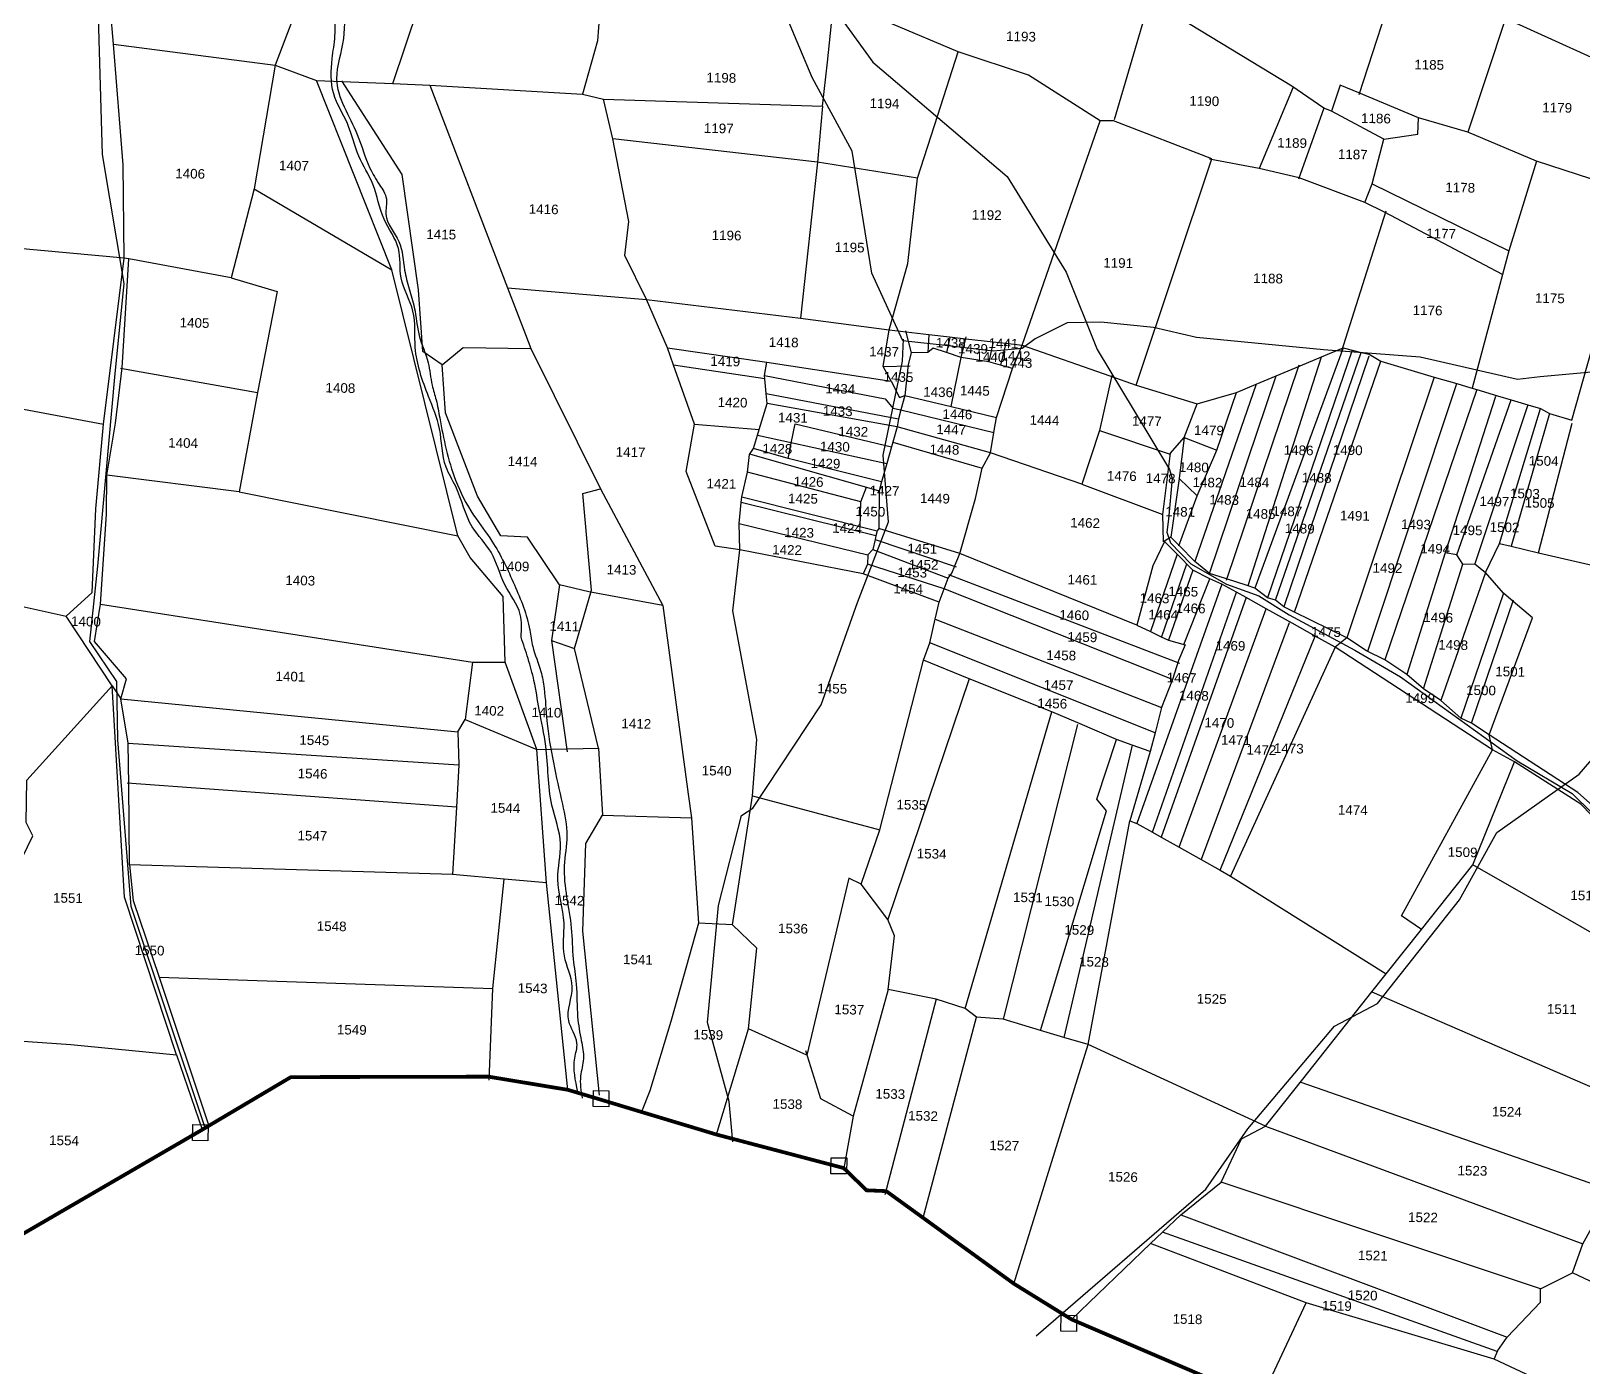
# Model space of a CAD drawing. Header units: inches. Extents: x 180371 to 190018, y 1621195 to 1629901.
# Drawn here: x 185303 to 187368, y 1623087 to 1624864 of the extents above; entities that cross this region are included whole.
import ezdxf
from ezdxf.enums import TextEntityAlignment as Align

# ---------------------------------------------------------------- set-up
doc = ezdxf.new("R2010")
doc.units = ezdxf.units.IN
doc.header["$MEASUREMENT"] = 0
for name, color, linetype in [('DIMENSION', 7, 'Continuous'), ('PLOTS', 7, 'Continuous'), ('ROAD', 1, 'Continuous'), ('STREAM', 4, 'Continuous'), ('VILLAGE BOUNDARY', 5, 'Continuous'), ('VILLAGE BOUNDRY STONES', 1, 'Continuous')]:
    doc.layers.add(name, color=color, linetype=linetype)
doc.styles.get("Standard").update_dxf_attribs({"font": 'arial.ttf'})

msp = doc.modelspace()

# ---------------------------------------------------------------- linework, layer by layer
at = {"layer": 'PLOTS'}
for points in [[(185412.6, 1624846.8), (185627.9, 1624818.6), (185682.8, 1624798.4), (185784.7, 1624794.3), (185833.6, 1624792.3), (186036.9, 1624780.2), (186064.6, 1624773.4), (186356.3, 1624764.1), (186362.7, 1624822.7), (186369.7, 1624887.1), (186314.1, 1624921.3), (186275.3, 1624984), (186211.2, 1625068.7), (186099.3, 1625283.5), (186117.6, 1625282), (186078.2, 1625355.8), (186063.1, 1625353.9), (185959.6, 1625530.8), (185900.2, 1625580.3), (185860, 1625702.1)], [(185496.5, 1623501.9), (185427.4, 1623711.7), (185411.1, 1623993), (185349.6, 1624085.6), (185384.2, 1624117), (185389.5, 1624228.4), (185399.5, 1624341.1), (185426.9, 1624561.8), (185425.8, 1624686.1), (185412.6, 1624846.8), (185408.8, 1624893), (185390.1, 1625058.4), (185365.5, 1625086.8), (185349, 1625146), (185306.7, 1625260.4), (185264.5, 1625347)], [(185784.7, 1624794.3), (185853, 1624998.1), (185887.9, 1625300), (185864.4, 1625304), (185742.6, 1625303.4), (185726.2, 1625307.1), (185646.1, 1625329.3), (185634.3, 1625319.4), (185552.4, 1625343.3)], [(186099.3, 1625283.5), (186056.9, 1625286.8), (186091.7, 1625085), (186063.4, 1624940.3), (186056.7, 1624851.2), (186036.9, 1624780.2)], [(185715.4, 1625226.7), (185714.4, 1625045.8), (185627.9, 1624818.6), (185600, 1624654.1), (185569.5, 1624536), (185433.3, 1624561.2)], [(186852.8, 1625104.3), (186791.3, 1624906.2), (186744.2, 1624746.2)], [(187484.9, 1624789.7), (187441.2, 1624801.2), (187265, 1624880.9), (187123.8, 1624944.8), (187135.6, 1625004.6), (187145, 1625113.8)], [(187315.1, 1625027.3), (187265, 1624880.9), (187214.8, 1624729.8)], [(187123.8, 1624944.8), (187070.1, 1624779.1)], [(186773.8, 1624392.9), (186874.2, 1624694.1), (186743.6, 1624744.9), (186725.8, 1624744.5), (186630.2, 1624805.3), (186536.6, 1624836.7), (186448.7, 1624873.6), (186380.5, 1624893.1), (186369.7, 1624887.1)], [(187397.5, 1624661.2), (187306.4, 1624691.1), (187214.8, 1624729.8), (187149.4, 1624748.8), (187069.9, 1624781.8), (187045.1, 1624792), (187033.5, 1624757.5), (187023.2, 1624761.5), (186980.8, 1624790.9), (186791.3, 1624906.2)], [(186447.4, 1624398.4), (186437.1, 1624418), (186444.8, 1624466.4), (186470, 1624555), (186482.8, 1624668.5), (186509.7, 1624752.3), (186536.6, 1624836.7)], [(186017.4, 1623455.4), (185988.8, 1623730.6), (185976, 1623908), (185934.1, 1624024.2), (185931.4, 1624111.6), (185887.2, 1624163.5), (185870.8, 1624192.6), (185783, 1624546.5), (185682.8, 1624798.4)], [(186143.8, 1624099.8), (186045.5, 1624117.9), (186006.3, 1624127.2), (185963.5, 1624190.6), (185928.4, 1624192.7), (185897, 1624245.2), (185854.7, 1624356.3), (185850, 1624419.9), (185824.4, 1624437.7), (185818.5, 1624519.9), (185796.8, 1624673.3), (185716.8, 1624797.7)], [(185833.6, 1624792.3), (185937.2, 1624522.5), (185961.1, 1624460.2), (185968.1, 1624441.9), (186060.9, 1624254.9), (186143.8, 1624099.8), (186177.7, 1623848.9), (186182, 1623817.1), (186191.4, 1623677.3), (186154.2, 1623546.2), (186126.3, 1623453.9), (186115.4, 1623425.9)], [(186982.6, 1624789.7), (186937.4, 1624681.3)], [(186236.6, 1623675.1), (186263.1, 1623846.7), (186268.7, 1623921.7), (186237.1, 1624092.5), (186246.3, 1624173.8), (186213.2, 1624178.6), (186174.7, 1624277.9), (186186, 1624340.9), (186157.9, 1624419.8), (186149.8, 1624442.6), (186122, 1624506.9), (186093.3, 1624565.4), (186098.4, 1624610.7), (186077.3, 1624720.9), (186064.6, 1624773.4)], [(186356.3, 1624764.1), (186349.8, 1624689.8), (186327.1, 1624482.3)], [(187023.2, 1624761.5), (186989.6, 1624667.1)], [(187077.9, 1624636.1), (187087.6, 1624661), (187103, 1624720.2), (187033.5, 1624757.5)], [(187103, 1624720.2), (187148.4, 1624726.8), (187149.4, 1624748.8)], [(186792.4, 1623905.4), (186768.3, 1623913.9), (186747.3, 1623921.3), (186695.8, 1623943.6), (186661.3, 1623958.5), (186551.5, 1624002.4), (186490.5, 1624026.9), (186499.1, 1624050.3), (186506.2, 1624081.6), (186511.4, 1624104.3), (186518, 1624121.9), (186523.5, 1624136.3), (186528.5, 1624142.8), (186532.4, 1624152.6), (186539, 1624168.9), (186559.7, 1624242.3), (186568.5, 1624282.5), (186579.7, 1624302.9), (186584.4, 1624330.2), (186587.9, 1624349.8), (186609, 1624415.3), (186622.1, 1624446.1), (186725.8, 1624744.5)], [(186482.8, 1624668.5), (186349.8, 1624689.8), (186077.3, 1624720.9)], [(187260.9, 1624540.2), (187104.1, 1624623.1), (187077.9, 1624636.1), (186990.7, 1624668.8), (186937.4, 1624681.3), (186871.3, 1624693.8)], [(187306.4, 1624691.1), (187269.3, 1624571.9), (187260.9, 1624540.2), (187220.6, 1624388.9)], [(185600, 1624654.1), (185783, 1624546.5)], [(187455.9, 1623767.1), (187361.5, 1623850.9), (187243.4, 1623927.7), (187219.9, 1623943.3), (187205.7, 1623949.8), (187179.1, 1623973.6), (187155.9, 1623988.8), (187134, 1624008.1), (187104.5, 1624027.6), (187080.3, 1624039.6), (187054, 1624056.9), (186983.3, 1624091.6), (186970, 1624098.1), (186958.9, 1624106.9), (186948.3, 1624110.1), (186931.4, 1624122.7), (186921.4, 1624126.6), (186892.4, 1624135.6), (186871.2, 1624142.2), (186851.9, 1624158.3), (186830.9, 1624179.6), (186819.7, 1624190.9), (186810.2, 1624184.3), (186809.2, 1624220.7), (186819.5, 1624302.3), (186837.5, 1624323.2), (186854.6, 1624368.2), (186907.1, 1624383.2), (186933.5, 1624394.2), (186960.1, 1624405.4), (186992, 1624418.7), (187020.3, 1624430.6), (187048.9, 1624442.5), (187061, 1624439.6), (187073.1, 1624436.6), (187083.5, 1624434.1), (187099.2, 1624424.8), (187170.1, 1624403.8), (187200.1, 1624395), (187219.1, 1624389.4), (187227, 1624387), (187254.6, 1624378.9), (187272.4, 1624373.6), (187294.8, 1624367), (187311.6, 1624362), (187323.7, 1624355.1), (187353.5, 1624346.2), (187436.9, 1624641.7)], [(187087.6, 1624661), (187269.3, 1624571.9)], [(187105.8, 1624624.4), (187046.2, 1624436.8)], [(185387.5, 1624051.9), (185395.6, 1624101.8), (185403.5, 1624221.2), (185403.8, 1624273.1), (185415.3, 1624342.5), (185424.4, 1624416.1), (185433.3, 1624561.2), (185426.9, 1624561.8), (185204.8, 1624582.2)], [(185569.5, 1624536), (185630.6, 1624517.4), (185604.4, 1624383.4), (185580, 1624251.1), (185403.8, 1624273.1)], [(185937.2, 1624522.5), (186122, 1624506.9), (186327.1, 1624482.3), (186444.8, 1624466.4), (186497.6, 1624460.4), (186525.2, 1624457.2), (186547, 1624454.7), (186583.5, 1624450.5), (186600, 1624448.7), (186622.1, 1624446.1), (186738.6, 1624405.3), (186773.8, 1624392.9), (186854.6, 1624368.2)], [(186466.6, 1624465.2), (186474.1, 1624436.1)], [(186497.6, 1624460.4), (186496.2, 1624436.4)], [(186525.8, 1624456.3), (186521.3, 1624436.5)], [(186527.4, 1624364.5), (186540.9, 1624430), (186547.6, 1624457.4)], [(185850, 1624419.9), (185878.3, 1624443.1), (185968.1, 1624441.9)], [(186149.8, 1624442.6), (186282.3, 1624423.5)], [(186609, 1624415.3), (186593.3, 1624419.6), (186577.6, 1624423.9), (186540.9, 1624430), (186521.3, 1624436.5), (186503.4, 1624442.4), (186496.2, 1624436.4), (186474.1, 1624436.1), (186470.3, 1624420.4), (186466, 1624379.3), (186460.6, 1624360.3), (186457.2, 1624348.3), (186455.5, 1624337.7), (186449.6, 1624317.1), (186447.9, 1624311.1), (186441.7, 1624288.9), (186434.9, 1624264.3), (186431.5, 1624252.3), (186431.3, 1624202.2), (186428.9, 1624199), (186427.4, 1624192.5), (186426.2, 1624187.6), (186423.2, 1624174.5), (186416.6, 1624167.2), (186416.3, 1624154.6), (186410.4, 1624142), (186246.3, 1624173.8), (186245.3, 1624208.9), (186248.1, 1624237), (186248.8, 1624244.3), (186256.4, 1624277.3), (186259, 1624300.5), (186264.2, 1624308.8), (186269.7, 1624326.6), (186272, 1624334.1), (186282.7, 1624368.7), (186281.4, 1624381.8), (186279.5, 1624401.5), (186279.1, 1624405.7), (186282.3, 1624423.5), (186447.4, 1624398.4), (186458.8, 1624376.5), (186466, 1624379.3)], [(186583.5, 1624450.5), (186577.6, 1624423.9)], [(186600, 1624448.7), (186593.3, 1624419.6)], [(187048.9, 1624442.5), (186931.4, 1624122.7)], [(187061, 1624439.6), (186948.3, 1624110.1)], [(186958.9, 1624106.9), (187073.1, 1624436.6)], [(185421.9, 1624415.6), (185604.4, 1624383.4)], [(186279.5, 1624401.5), (186157.9, 1624419.8)], [(186437.1, 1624418), (186472.7, 1624418.5)], [(186990, 1624419.4), (186893.4, 1624133.2)], [(186922.6, 1624126.2), (187020.3, 1624430.6)], [(187083.3, 1624431.4), (186970, 1624098.1)], [(186984.5, 1624091), (187099.2, 1624424.8)], [(186279.1, 1624405.7), (186439.6, 1624374.8), (186449.6, 1624362.5), (186460.6, 1624360.3), (186584.4, 1624330.2)], [(186741.3, 1624406), (186725, 1624332.7), (186701.3, 1624261.1), (186579.7, 1624302.9)], [(186933.5, 1624394.2), (186851.9, 1624158.3)], [(186871.2, 1624142.2), (186960.1, 1624405.4)], [(187170.1, 1624403.8), (187054, 1624056.9), (187038.5, 1624044.4), (186899.3, 1623739.8)], [(187081.9, 1624038.9), (187200.1, 1624395)], [(185183.9, 1624381.4), (185399.5, 1624341.1)], [(186281.4, 1624381.8), (186457.2, 1624348.3)], [(186466, 1624379.3), (186527.4, 1624364.5), (186587.9, 1624349.8)], [(186830.3, 1624179), (186855, 1624245.9), (186880.8, 1624306.6), (186907.1, 1624383.2)], [(187227, 1624387), (187104.5, 1624027.6)], [(187251.8, 1624377.7), (187184.8, 1624169.9)], [(187200.4, 1624167.4), (187272.4, 1624373.6)], [(186579.7, 1624302.9), (186455.5, 1624337.7), (186282.7, 1624368.7)], [(187294.8, 1624367), (187224.1, 1624155.3)], [(187257.2, 1624182.1), (187311.6, 1624362)], [(187323.7, 1624355.1), (187272.4, 1624178.6)], [(186186, 1624340.9), (186272, 1624334.1)], [(186310.6, 1624295.3), (186314.6, 1624315.8), (186319.7, 1624341.5), (186447.9, 1624311.1)], [(186725, 1624332.7), (186818.7, 1624301.2)], [(187309.1, 1624170.1), (187353.6, 1624342.4)], [(186269.7, 1624326.6), (186312.2, 1624317.3), (186441.8, 1624288.9)], [(186449.6, 1624317.1), (186568.5, 1624282.5)], [(186837.5, 1624323.2), (186830.9, 1624268.6), (186819.7, 1624190.9)], [(186837.5, 1624323.2), (186880.8, 1624306.6)], [(186260.5, 1624301.2), (186414.8, 1624257.4)], [(186434.9, 1624264.3), (186310.6, 1624295.3), (186264.2, 1624308.8)], [(186407.1, 1624237.6), (186256.4, 1624277.3)], [(185580, 1624251.1), (185870.8, 1624192.6)], [(186058, 1623910.2), (186026.3, 1624042.5), (186048.7, 1624120.2), (186037.2, 1624248.8), (186060.9, 1624254.9)], [(186406.4, 1624203.6), (186407.1, 1624237.6), (186414.8, 1624257.4), (186431.5, 1624252.3)], [(186701.3, 1624261.1), (186809.2, 1624220.7)], [(186830.9, 1624268.6), (186855, 1624245.9)], [(186427.4, 1624192.5), (186248.1, 1624237)], [(186248.8, 1624244.3), (186428.9, 1624199)], [(186245.3, 1624208.9), (186416.6, 1624167.2)], [(186426.2, 1624187.6), (186533.9, 1624151.1)], [(186774.7, 1624073.8), (186539, 1624168.9), (186431.3, 1624202.2)], [(186423.2, 1624174.5), (186523.5, 1624136.3)], [(186687.5, 1623150), (186792.7, 1623250.7), (186808.7, 1623266), (186832.9, 1623289.1), (186886.5, 1623332.5), (186914, 1623390.2), (186945.6, 1623406.9), (186995.3, 1623469.5), (187087.4, 1623585.6), (187106.5, 1623609.7), (187153.3, 1623668.7), (187221.7, 1623754.9), (187276.9, 1623891.8), (187247.8, 1623907.8), (187038.5, 1624044.4), (187012, 1624059.1), (186981.3, 1624076.2), (186946.7, 1624095.4), (186919.8, 1624110.4), (186907.3, 1624117.4), (186887.6, 1624128.3), (186871.7, 1624135.1), (186848.9, 1624146.7), (186828.1, 1624168), (186811.4, 1624185.1), (186795.9, 1624152.8), (186774.7, 1624073.8), (186792.6, 1624065.1), (186806.9, 1624058.2), (186816.6, 1624053.6), (186838.8, 1624047.4), (186829.8, 1624026.7), (186822, 1624001.3), (186807.5, 1623964), (186798.8, 1623930.2), (186792.4, 1623905.4), (186765, 1623813.4), (186774.4, 1623809.9), (186795.3, 1623798.1), (186806.8, 1623791.7), (186830.7, 1623778.3), (186860.1, 1623761.8), (186885.5, 1623747.5), (186899.3, 1623739.8), (187106.5, 1623609.7)], [(186828.1, 1624168), (186792.6, 1624065.1)], [(187153.3, 1623668.7), (187126.6, 1623687), (187247.8, 1623907.8), (187243.4, 1623927.7), (187301.2, 1624083.5), (187275.4, 1624105.2), (187262.2, 1624116.2), (187238.3, 1624143.8), (187257.2, 1624182.1), (187272.4, 1624178.6), (187309.1, 1624170.1), (187388, 1624151.9), (187491.8, 1624044.8), (187563.9, 1624000.2), (187620.6, 1623989.8), (187628.9, 1624001.8), (187845, 1623967)], [(187208.3, 1624155), (187200.4, 1624167.4), (187184.8, 1624169.9), (187134, 1624008.1)], [(185080.8, 1624146.8), (185114, 1624137.9), (185349.6, 1624085.6)], [(186822, 1624001.3), (186518, 1624121.9), (186416.3, 1624154.6)], [(186840.4, 1624154.7), (186807.5, 1624058)], [(186848.9, 1624146.7), (186816.6, 1624053.6)], [(187155.9, 1623988.8), (187208.3, 1624155), (187224.1, 1624155.3), (187238.3, 1624143.8)], [(186006.3, 1624127.2), (185995.5, 1624053.2), (186026.3, 1624042.5)], [(186511.4, 1624104.3), (186410.4, 1624142)], [(186524.1, 1624141.2), (186831.3, 1624022.9)], [(186887.6, 1624128.3), (186774.4, 1623809.9)], [(186837.1, 1624047.8), (186871.7, 1624135.1)], [(187238.3, 1624143.8), (187179.1, 1623973.6)], [(186795.3, 1623798.1), (186907.3, 1624117.4)], [(186919.8, 1624110.4), (186806.8, 1623791.7)], [(187262.2, 1624116.2), (187205.7, 1623949.8)], [(187219.9, 1623943.3), (187275.5, 1624107.5)], [(185395.6, 1624101.8), (185890.6, 1624024.2), (185934.1, 1624024.2)], [(186830.7, 1623778.3), (186946.7, 1624095.4)], [(186506.2, 1624081.6), (186807.5, 1623964)], [(186977.3, 1624076.7), (186860.1, 1623761.8)], [(185988.8, 1623730.6), (185932.8, 1623735.6), (185863.7, 1623741.7), (185434.3, 1623754.7), (185433.1, 1623860.7), (185432.5, 1623916.8), (185422.5, 1623975.8), (185430.2, 1624002.4), (185387.5, 1624051.9)], [(185995.5, 1624053.2), (186016.4, 1623905.3)], [(186798.8, 1623930.2), (186499.1, 1624050.3)], [(186885.5, 1623747.5), (187012, 1624059.1)], [(185890.6, 1624024.2), (185880.8, 1623948.2)], [(186407.9, 1623729.2), (186432.6, 1623801.4), (186490.5, 1624026.9)], [(186551.5, 1624002.4), (186443.3, 1623681.8)], [(185140, 1623284.2), (185154.6, 1623379.7), (185177.6, 1623528.3), (185284.5, 1623750.1), (185305.3, 1623793.3), (185296.5, 1623811), (185297.6, 1623867.5), (185411.1, 1623993), (185422.5, 1623975.8), (185871.2, 1623931.7), (185880.8, 1623948.2), (185976, 1623908), (186058, 1623910.2), (186063.6, 1623820.8), (186182, 1623817.1)], [(186546.2, 1623563.8), (186661.3, 1623958.5)], [(186695.4, 1623941.6), (186596.5, 1623549.3)], [(185871.2, 1623931.7), (185872.2, 1623887.7), (185869.1, 1623831.4), (185863.7, 1623741.7)], [(186646.4, 1623534.5), (186734.2, 1623826.8), (186721.3, 1623842), (186747.3, 1623921.3)], [(185432.5, 1623916.8), (185872.2, 1623887.7)], [(186768.3, 1623913.9), (186677.5, 1623525.2)], [(187249.8, 1623096.8), (187254.7, 1623108.6), (187267.1, 1623126.4), (187311.7, 1623173), (187311.5, 1623190.8), (187354.1, 1623212), (187368.1, 1623250.4), (187406.8, 1623321.2), (187458.9, 1623422.9), (187509.7, 1623589.6), (187539.1, 1623656.5), (187365.4, 1623835.4), (187276.9, 1623891.8)], [(185869.1, 1623831.4), (185430.8, 1623863.3)], [(186263.1, 1623846.7), (186432.6, 1623801.4)], [(186059.7, 1623448.1), (186037.5, 1623666.3), (186041.4, 1623783), (186063.6, 1623820.8)], [(186610.9, 1623197.4), (186709.6, 1623515.7), (186765, 1623813.4)], [(185434.3, 1623754.7), (185439.1, 1623707.3), (185473.5, 1623605.4), (185539.5, 1623407.5)], [(187509.7, 1623589.6), (187221.7, 1623754.9)], [(185912.7, 1623468.4), (185917.4, 1623590.4), (185932.8, 1623735.6)], [(186945.6, 1623406.9), (186709.6, 1623515.7), (186677.5, 1623525.2), (186646.4, 1623534.5), (186596.5, 1623549.3), (186561.1, 1623552.2), (186546.2, 1623563.8), (186507.5, 1623576.2), (186443.6, 1623588.7), (186452, 1623660.4), (186443.3, 1623681.8), (186407.9, 1623729.2), (186391.1, 1623736.9), (186335.2, 1623501.5), (186257.7, 1623536.5)], [(184058.4, 1623691.8), (184180.4, 1623635.2), (184270.7, 1623600.5), (184287.2, 1623588.4), (184429.5, 1623529), (184480.7, 1623507.7), (184626.1, 1623471.1), (184838, 1623417.7), (184856.3, 1623587.8), (184883.8, 1623588.7), (184936.6, 1623573.4), (185012.6, 1623563.6), (185043.5, 1623559.5), (185177.6, 1623528.3), (185356.2, 1623515.5), (185496.5, 1623501.9), (185531, 1623402.4)], [(186215.1, 1623395.9), (186257.7, 1623536.5), (186269, 1623643.7), (186236.6, 1623675.1), (186191.4, 1623677.3)], [(185473.5, 1623605.4), (185917.4, 1623590.4)], [(186443.6, 1623588.7), (186397, 1623420.2), (186384.4, 1623351.3)], [(186507.5, 1623576.2), (186439.3, 1623315.6)], [(187087.4, 1623585.6), (187460.6, 1623423.7), (187502.1, 1623385.6), (187620.2, 1623251.8)], [(186490.3, 1623284.9), (186561.1, 1623552.2)], [(186397, 1623420.2), (186353.9, 1623443.6), (186334.1, 1623507.1)], [(187406.8, 1623321.2), (186993.1, 1623465.1)], [(186945.6, 1623406.9), (187368.1, 1623250.4)], [(187311.5, 1623190.8), (186886.5, 1623332.5)], [(186832.9, 1623289.1), (187267.1, 1623126.4)], [(187254, 1623107.1), (186808.7, 1623266)], [(187516.1, 1622976), (187419.5, 1623017.7), (187249.8, 1623096.8), (186999.8, 1623171.9), (186792.7, 1623250.7)], [(187584.2, 1623103.7), (187354.1, 1623212)], [(186939.1, 1623042), (186999.8, 1623171.9)]]:
    msp.add_lwpolyline(points, dxfattribs=at)
at = {"layer": 'ROAD'}
for points in [[(185534.8, 1623404.9), (185436.2, 1623699.3), (185418.7, 1623921.2), (185417.1, 1623998.8), (185381.1, 1624052), (185391.8, 1624152.1), (185414.5, 1624403.6), (185427.2, 1624528.3), (185398.2, 1624699.8), (185392.6, 1624898.2), (185375.8, 1625043.4), (185344.9, 1625110.1), (185345.4, 1625179.9), (185306.3, 1625298.2), (185256.1, 1625388.2)], [(187432.9, 1624415), (187311.1, 1624404.2), (187281, 1624400.6), (187151.4, 1624430.4), (187023.1, 1624440), (186853.7, 1624456.5), (186796.8, 1624469.9), (186726.6, 1624476.6), (186681.7, 1624475.7), (186639.2, 1624454.6), (186621.9, 1624441.7), (186583.3, 1624438.1), (186523.4, 1624445.3), (186463, 1624452), (186421.9, 1624541.9), (186395.6, 1624704.2), (186342.4, 1624802.4), (186309.7, 1624880.2), (186282.6, 1624954.5), (186239.4, 1625003.9), (186220.9, 1625039.5), (186222.6, 1625072.5)], [(186379, 1624883.9), (186423.4, 1624822.9), (186601.8, 1624670.8), (186680.5, 1624543.2), (186721.8, 1624440.4), (186771, 1624358.9), (186818.1, 1624280.7), (186821.6, 1624268.8), (186816.8, 1624214.7), (186814.5, 1624197.2), (186819.5, 1624183.3), (186846.4, 1624155.2), (186894, 1624128), (186936.8, 1624112.5), (186977.4, 1624087.6), (187041.6, 1624052.9), (187064.4, 1624040.5), (187125.3, 1624004.7), (187280.7, 1623893.3), (187353.9, 1623849.7), (187513.6, 1623692.6)], [(186640.5, 1623127.9), (186866.3, 1623323.3), (186922, 1623403.7), (187037.7, 1623540.1), (187094.7, 1623570.2), (187203.9, 1623708.3), (187253.4, 1623797.7), (187362.9, 1623875.5), (187465.5, 1623993.6), (187543.4, 1624111.4), (187598.8, 1624162), (187778.6, 1624246.1), (187974.1, 1624376.8), (188143.7, 1624499.5), (188237.6, 1624553.6), (188299.8, 1624611.7), (188373.7, 1624667.6), (188517, 1624749), (188588.6, 1624792.9)], [(186237, 1623386.3), (186232, 1623440), (186203.1, 1623545.1), (186218, 1623700.8), (186248.4, 1623820.5), (186263.6, 1623830.1), (186354.3, 1623967.6), (186403, 1624103.9), (186444.1, 1624211), (186437, 1624299.7), (186462.6, 1624424.9), (186464, 1624454.1)]]:
    msp.add_lwpolyline(points, dxfattribs=at)
at = {"layer": 'STREAM'}
for points in [[(185955.1, 1624057.8), (185954, 1624088), (185933.6, 1624127.5), (185915.2, 1624170.7), (185890.2, 1624204.6), (185868.2, 1624258), (185855.4, 1624283.9), (185846.6, 1624335), (185832, 1624378.1), (185814.4, 1624443.1), (185811.2, 1624491.4), (185795.5, 1624535.9), (185792, 1624574.8), (185772.9, 1624613.7), (185758, 1624660.3), (185739.2, 1624697.6), (185724, 1624741), (185705.8, 1624780.7), (185703.8, 1624827.5), (185707.4, 1624857.4), (185710.3, 1624896.3), (185740.6, 1624952.7), (185751.8, 1624978.2), (185754.5, 1625007.2), (185762.8, 1625034.7), (185759.7, 1625096.9), (185757.7, 1625125.6), (185747.3, 1625163.5), (185752.3, 1625196.6), (185744.5, 1625235.7), (185749.4, 1625268.6), (185748.2, 1625282.8), (185733.1, 1625290.4), (185736.8, 1625312.9), (185737.8, 1625351.2), (185737.1, 1625369.7), (185739.7, 1625381.4), (185737, 1625393), (185704.5, 1625417.1), (185681.3, 1625428.1), (185665.5, 1625440.2), (185663.2, 1625461.9), (185670.7, 1625500.4), (185684.6, 1625540.2), (185691.7, 1625571.7), (185699.9, 1625590.3), (185712.5, 1625605.3), (185735.8, 1625616.6), (185740.3, 1625628.3), (185727.9, 1625639.5), (185715.7, 1625658.7), (185723.9, 1625707.6), (185725.4, 1625742.9), (185727.3, 1625782.2), (185736.3, 1625806.1), (185741.1, 1625829.3), (185742.1, 1625853.7), (185741.3, 1625883.7), (185748.9, 1625937.7), (185747.4, 1625993), (185743.1, 1626036), (185734.3, 1626067.9), (185677, 1626091.3), (185635.4, 1626102.6), (185603.7, 1626114), (185568.6, 1626118.2), (185543.3, 1626127), (185521.4, 1626136.8), (185516, 1626162.1), (185563.9, 1626190.8), (185610.8, 1626205.1), (185648.6, 1626229.3), (185685.5, 1626259.2), (185737.4, 1626313.8), (185776.9, 1626377.8), (185798.8, 1626422), (185836.6, 1626486.2), (185850.4, 1626513), (185849.4, 1626548.6), (185849.1, 1626572.6), (185868.2, 1626609.1), (185898.6, 1626644.3), (185909, 1626693.5), (185924.8, 1626729.6), (185931.8, 1626760.4), (185951.2, 1626802.7), (185967, 1626844.5), (185975.8, 1626876.5), (185984.1, 1626925.6), (185988.3, 1626969.1), (185981.3, 1626981.7), (185948.3, 1626985.3), (185941.2, 1626997), (185953.1, 1627056), (185960, 1627121.7), (185964.7, 1627164.1), (185973.2, 1627202.1), (185978.5, 1627230.8), (185984.3, 1627327.1), (185989.2, 1627378.5), (185995.2, 1627420), (185996.2, 1627451.3), (185990.2, 1627494.7), (185980.5, 1627589.6), (185980.2, 1627642.4), (185991.2, 1627674.3), (186008.8, 1627717.7), (186051.6, 1627819.7), (186065.3, 1627859.3), (186072.6, 1627900.8), (186090.5, 1627980), (186117.8, 1628055.4), (186130.7, 1628101.5), (186161.4, 1628173.2), (186188.2, 1628227.2), (186217.6, 1628277.2), (186242.3, 1628292.6), (186253, 1628330.6), (186265.9, 1628355.7), (186291, 1628386.7), (186335.9, 1628400.4), (186370.6, 1628414.3), (186406.2, 1628438.1), (186428.5, 1628456.5), (186460, 1628461.9), (186496.2, 1628469.8), (186524.3, 1628503.5), (186567, 1628513.8), (186647.1, 1628509.3), (186699.6, 1628515.2), (186741.2, 1628538.4), (186802, 1628526), (186837.3, 1628512.4), (186861.7, 1628526.5), (186877, 1628566.1), (186879.4, 1628619.3), (186872.7, 1628672.9), (186867.5, 1628689.5), (186810.8, 1628707.1), (186763.2, 1628729.3), (186687.5, 1628758.3), (186630.2, 1628776.6), (186565.5, 1628805.3), (186499.3, 1628826.5), (186441.4, 1628851.7), (186360.9, 1628875.3), (186295.9, 1628867.5), (186202, 1628855.1), (186135.8, 1628834.5), (186092.7, 1628784.3), (186044.1, 1628714), (186017.4, 1628648.6), (185952.4, 1628557.2), (185899.7, 1628463.4), (185874.7, 1628415.8), (185860.2, 1628384.3), (185826.8, 1628327.9), (185781.9, 1628245.7), (185761.4, 1628183.6), (185759.9, 1628106.7), (185759.8, 1628048.8), (185745.8, 1627950.1), (185745, 1627911.7), (185734.3, 1627869.1), (185727, 1627831.9), (185714.9, 1627777.1), (185696.6, 1627743.4), (185631.9, 1627693.2), (185582.3, 1627661.1), (185560.2, 1627622.3), (185514.7, 1627582), (185472.7, 1627544.3), (185420.2, 1627500), (185358.3, 1627462.7), (185322.1, 1627442.1), (185293.4, 1627383.6), (185265.5, 1627328.5), (185232.8, 1627276.2), (185214.2, 1627247.3), (185162.1, 1627222.3), (185112.4, 1627180.6), (185070.6, 1627152.6), (185026.5, 1627114.3), (184968.6, 1627073.5), (184927.4, 1627044.1), (184915.1, 1627017.2), (184879.2, 1626975.3), (184850, 1626928.4), (184820.8, 1626877.1), (184805.8, 1626814.2), (184791.9, 1626737.4), (184769.5, 1626649.2), (184747.5, 1626581.6), (184733.1, 1626550.3), (184713.1, 1626510.1), (184695.2, 1626475.4), (184655.3, 1626413.9), (184621.6, 1626378.9), (184596.1, 1626340.9), (184545.9, 1626304.1), (184512.4, 1626282), (184477.9, 1626278.6), (184428.5, 1626316.7), (184384.7, 1626316.1), (184308.9, 1626273.6), (184292.7, 1626219.6), (184240.9, 1626177.7), (184204.4, 1626142.6), (184166.1, 1626119.3), (184118, 1626083.2), (184089.8, 1626048.7), (184060.9, 1626016.9), (184040.4, 1625987.1), (184027.8, 1625976.4), (184026.3, 1625937.2), (184019.6, 1625910.5), (184006.1, 1625887.4), (183959.4, 1625824.1), (183925.3, 1625805.5), (183905, 1625750.9), (183889.3, 1625688.7), (183883.4, 1625633.8), (183876.3, 1625588.5), (183893.8, 1625570.3), (183894, 1625510.2), (183876.8, 1625475.5), (183890.5, 1625437.4), (183914.2, 1625419.1), (183943.9, 1625388.9), (184003.8, 1625325.6), (184032.6, 1625285.1), (184045.1, 1625256.7), (184050.7, 1625225), (184055.5, 1625190.5), (184101, 1625162.8), (184124.4, 1625163), (184161.8, 1625135.2), (184171.3, 1625093.7), (184178.3, 1625035.2), (184178.4, 1625003.5), (184174.5, 1624978.9), (184172.5, 1624948), (184169.2, 1624923.3), (184191.2, 1624884.1), (184183.3, 1624835.4), (184168.2, 1624766.3), (184164.1, 1624732.7), (184225.5, 1624672.4), (184242, 1624639.7), (184247.3, 1624594), (184285.1, 1624523.1), (184325.6, 1624482.5), (184372.6, 1624493.9), (184381.6, 1624495.8), (184389, 1624486.7), (184399.6, 1624470), (184406, 1624444.4), (184406.8, 1624416.2), (184414.4, 1624383.8), (184417.8, 1624346.6), (184424.8, 1624318.3), (184433.2, 1624286.5), (184437.7, 1624272.6)], [(186953, 1628716), (186929.2, 1628699.8), (186904.3, 1628689), (186892.9, 1628684.2), (186881, 1628649.3), (186886.8, 1628606.9), (186886.8, 1628565.5), (186881.3, 1628538.5), (186871.2, 1628516.5), (186841, 1628505.5), (186823.5, 1628508.8), (186792.8, 1628521), (186762.3, 1628527.5), (186710.5, 1628516.6), (186675.8, 1628501.7), (186622.1, 1628500.4), (186558.1, 1628502.5), (186514.1, 1628484.6), (186491, 1628459.5), (186440.5, 1628448.7), (186396.2, 1628411.9), (186339.3, 1628394.2), (186291.2, 1628377.6), (186269.7, 1628349.1), (186244, 1628283.6), (186218.7, 1628254.8), (186192.2, 1628209.7), (186172.9, 1628166.5), (186137.9, 1628112.8), (186135.5, 1628077.9), (186118.1, 1628023.4), (186101.6, 1627972.2), (186090.8, 1627933), (186068.8, 1627860.9), (186056.8, 1627807.1), (186024.4, 1627737.3), (185995.3, 1627665.8), (185992.1, 1627569.4), (185999.5, 1627501.6), (186003.7, 1627445.9), (185998.3, 1627374.9), (185997.2, 1627317.9), (185986.5, 1627254.5), (185967.4, 1627103.1), (185961.3, 1627064.3), (185951.5, 1627008.8), (185951.8, 1626994.6), (185977.4, 1626988.3), (185994.9, 1626979.8), (185996.6, 1626941.5), (185984.6, 1626884.1), (185978.1, 1626846.6), (185952.6, 1626777.2), (185936.5, 1626730.4), (185924.6, 1626686.4), (185909.2, 1626655.1), (185888.7, 1626617.1), (185862.1, 1626574.9), (185863.1, 1626520.1), (185853.7, 1626491.2), (185826.9, 1626458), (185812.7, 1626424.2), (185792.1, 1626385), (185753.7, 1626316.2), (185715.8, 1626273.8), (185669.7, 1626226.9), (185636.2, 1626206), (185587.8, 1626181.3), (185547.2, 1626174.1), (185524, 1626159.7), (185533, 1626135.9), (185546.4, 1626135.3), (185613.4, 1626116.2), (185678.8, 1626102.8), (185710.8, 1626091.9), (185736.9, 1626076.6), (185763.3, 1625974.5), (185757.6, 1625920.5), (185750.3, 1625874.2), (185748, 1625842.2), (185744.2, 1625793.5), (185733.3, 1625769.1), (185736.6, 1625735.5), (185733.2, 1625714.9), (185727.3, 1625695.7), (185724.9, 1625649.6), (185744.9, 1625635.6), (185745.6, 1625623.3), (185733.3, 1625612), (185702.2, 1625579.2), (185696.4, 1625554.3), (185690.3, 1625533.1), (185682, 1625514.1), (185674.3, 1625484.5), (185668.3, 1625450.7), (185673.6, 1625437.6), (185703.4, 1625426.7), (185727.7, 1625413.2), (185748.6, 1625394.6), (185744.8, 1625366.3), (185744.7, 1625304.2), (185752.8, 1625286.2), (185755.7, 1625258.3), (185752.6, 1625235.9), (185756.6, 1625210.6), (185772.2, 1625079.8), (185772.6, 1625030.9), (185757.6, 1624959.2), (185723.9, 1624906.9), (185718.8, 1624854.1), (185709.6, 1624800.6), (185737.2, 1624726.3), (185754.1, 1624681.5), (185766.7, 1624659.7), (185775.9, 1624640.9), (185775.2, 1624620.5), (185792.5, 1624584.1), (185800.2, 1624546.2), (185806.1, 1624521.3), (185813.1, 1624496.2), (185819.6, 1624458.9), (185831.4, 1624422.8), (185836.9, 1624392.9), (185842.1, 1624373.4), (185846.9, 1624349.6), (185868, 1624266.5), (185891.9, 1624220.2), (185916.3, 1624185.4), (185946.3, 1624127.3), (185966.8, 1624067.1), (185970.7, 1624045.3), (185981.5, 1624012.2), (185985.8, 1623989.5), (185989.6, 1623946.4), (186010.1, 1623835.4), (186016.1, 1623793.6), (186012.6, 1623753.4), (186021.9, 1623670.6), (186024.5, 1623629.6), (186028.6, 1623596), (186030.4, 1623552.3), (186035.3, 1623520.8), (186038.2, 1623496.8), (186034.3, 1623473.7), (186036.5, 1623444.3)], [(186030.8, 1623452.9), (186026.6, 1623497.6), (186029.5, 1623517.5), (186018.6, 1623547.1), (186023.3, 1623592.5), (186012.7, 1623633.5), (186012.3, 1623677.1), (186004.1, 1623735.5), (186007.6, 1623782.7), (185996.2, 1623834.3), (185988, 1623912.6), (185979.2, 1623961.6), (185972.3, 1624000), (185964.4, 1624029.1), (185955.1, 1624057.8)]]:
    msp.add_spline(points, degree=3, dxfattribs=at)
at = {"layer": 'VILLAGE BOUNDARY', "const_width": 5}
msp.add_lwpolyline([(186939.1, 1623042), (186687.5, 1623150), (186610.9, 1623197.4), (186490.3, 1623284.9), (186441, 1623320.6), (186414.9, 1623321.7), (186384.4, 1623351.3), (186215.1, 1623395.9), (186115.4, 1623425.9), (186061.5, 1623442.2), (186017.4, 1623455.4), (185911.8, 1623472.9), (185648.8, 1623472.3), (185539.5, 1623407.5), (185531, 1623402.4), (185233.5, 1623229.6)], dxfattribs=at)
at = {"layer": 'VILLAGE BOUNDARY'}
msp.add_lwpolyline([(186939.1, 1623042), (186687.5, 1623150), (186610.9, 1623197.4), (186490.3, 1623284.9), (186441, 1623320.6), (186414.9, 1623321.7), (186384.4, 1623351.3), (186215.1, 1623395.9), (186115.4, 1623425.9), (186061.5, 1623442.2), (186017.4, 1623455.4), (185911.8, 1623472.9), (185648.8, 1623472.3), (185539.5, 1623407.5), (185531, 1623402.4), (185233.5, 1623229.6)], dxfattribs=at)
at = {"layer": 'VILLAGE BOUNDRY STONES'}
for points in [[(186051.4, 1623454.4), (186072.1, 1623454), (186071.7, 1623432.7), (186051, 1623433.1)], [(185518.3, 1623409.2), (185538.9, 1623408.8), (185538.5, 1623387.6), (185517.8, 1623388)], [(186367.8, 1623365.1), (186388.5, 1623364.7), (186388, 1623343.4), (186367.4, 1623343.8)], [(186673.9, 1623155.5), (186694.6, 1623155.1), (186694.2, 1623133.8), (186673.5, 1623134.2)]]:
    msp.add_lwpolyline(points, close=True, dxfattribs=at)

# ---------------------------------------------------------------- texts
at = {"layer": 'DIMENSION'}
for s, p in [('1193', (186620.4, 1624856.9)), ('1198', (186221.6, 1624802)), ('1185', (187163.5, 1624819.3)), ('1194', (186438.7, 1624767.8)), ('1190', (186864.3, 1624771)), ('1179', (187333.9, 1624762.2)), ('1186', (187092.7, 1624747.9)), ('1197', (186218.2, 1624734.7)), ('1189', (186981.1, 1624715.3)), ('1187', (187061.9, 1624700)), ('1407', (185652.9, 1624685.1)), ('1406', (185514.8, 1624674.4)), ('1178', (187204.8, 1624655.9)), ('1416', (185985.2, 1624627.1)), ('1192', (186574.8, 1624619.4)), ('1415', (185848.9, 1624593.6)), ('1177', (187179.4, 1624594.7)), ('1196', (186228.6, 1624592.3)), ('1195', (186392.4, 1624576.3)), ('1191', (186749.7, 1624555.6)), ('1188', (186949.1, 1624535)), ('1176', (187161.4, 1624492.5)), ('1175', (187324.1, 1624508.7)), ('1405', (185520.6, 1624475.9)), ('1418', (186304.6, 1624450)), ('1438', (186526.9, 1624449.2)), ('1437', (186438.2, 1624437.5)), ('1439', (186556.5, 1624441.5)), ('1440', (186579.7, 1624430.4)), ('1441', (186597, 1624448.5)), ('1442', (186613, 1624431.9)), ('1419', (186226.9, 1624424.7)), ('1443', (186615.6, 1624422.7)), ('1408', (185714.7, 1624389.3)), ('1434', (186379.9, 1624388.1)), ('1435', (186457.4, 1624403.9)), ('1420', (186236.5, 1624370)), ('1436', (186510.1, 1624383.7)), ('1445', (186559, 1624385.6)), ('1431', (186316.9, 1624349.7)), ('1433', (186376.5, 1624358.5)), ('1446', (186535.7, 1624354.2)), ('1444', (186651.6, 1624346.3)), ('1432', (186397.2, 1624331.2)), ('1447', (186527.5, 1624333.9)), ('1477', (186787.8, 1624345.2)), ('1479', (186870.5, 1624332.9)), ('1404', (185505.4, 1624316.1)), ('1428', (186296.2, 1624308.4)), ('1430', (186372.7, 1624311.1)), ('1448', (186518.5, 1624307.2)), ('1486', (186989.8, 1624306.4)), ('1490', (187055.1, 1624306.6)), ('1414', (185957.1, 1624291.4)), ('1417', (186100.9, 1624303.9)), ('1429', (186360.2, 1624288.8)), ('1480', (186850.4, 1624283.7)), ('1504', (187315.9, 1624292.2)), ('1426', (186337.8, 1624264.4)), ('1476', (186754.5, 1624272.1)), ('1478', (186806.2, 1624269)), ('1482', (186868.5, 1624263.5)), ('1484', (186930.9, 1624263.7)), ('1488', (187013.9, 1624269.8)), ('1421', (186221.7, 1624261.8)), ('1427', (186438.8, 1624252.5)), ('1503', (187290.9, 1624248.8)), ('1425', (186330.3, 1624242)), ('1450', (186419.9, 1624224.8)), ('1449', (186505.9, 1624242.2)), ('1481', (186832.2, 1624224.5)), ('1483', (186890.7, 1624240.4)), ('1485', (186939.2, 1624221.7)), ('1487', (186974.8, 1624225.2)), ('1497', (187250.3, 1624238.2)), ('1505', (187310.5, 1624236.3)), ('1424', (186389, 1624202.6)), ('1462', (186705.7, 1624209.7)), ('1489', (186991.3, 1624202.2)), ('1491', (187064.7, 1624219.2)), ('1493', (187146, 1624207.7)), ('1502', (187263.8, 1624203.9)), ('1423', (186325.1, 1624196.8)), ('1495', (187214.6, 1624199.9)), ('1422', (186309.1, 1624173.8)), ('1451', (186489, 1624175.3)), ('1494', (187171.6, 1624175.3)), ('1409', (185946.3, 1624151.9)), ('1413', (186088.8, 1624147.5)), ('1453', (186475.6, 1624143.7)), ('1452', (186490.7, 1624154)), ('1492', (187108, 1624149.6)), ('1403', (185661.3, 1624133.1)), ('1454', (186470.2, 1624121.9)), ('1461', (186702.1, 1624134.1)), ('1465', (186836.3, 1624118.4)), ('1463', (186798.1, 1624109.5)), ('1400', (185376.2, 1624078.5)), ('1460', (186691.2, 1624087)), ('1464', (186809.6, 1624087.5)), ('1466', (186846.1, 1624096.1)), ('1496', (187175.5, 1624083.8)), ('1411', (186012.7, 1624072.2)), ('1459', (186702, 1624057.7)), ('1475', (187026.3, 1624064.6)), ('1469', (186899.1, 1624046.3)), ('1498', (187195.4, 1624047.3)), ('1458', (186673.9, 1624033.5)), ('1401', (185648.2, 1624005.3)), ('1467', (186834.1, 1624003.7)), ('1501', (187271.3, 1624011.8)), ('1455', (186369.2, 1623989.2)), ('1457', (186670.3, 1623994)), ('1468', (186850.4, 1623979.9)), ('1499', (187151.5, 1623976.6)), ('1500', (187232.5, 1623987)), ('1402', (185912.7, 1623959.8)), ('1410', (185988.9, 1623957.4)), ('1456', (186662, 1623969.4)), ('1412', (186108.5, 1623942.6)), ('1470', (186884.3, 1623943.8)), ('1545', (185680, 1623920.6)), ('1471', (186906.4, 1623920.8)), ('1472', (186940.3, 1623907.6)), ('1473', (186976.7, 1623909.6)), ('1546', (185677.7, 1623876.1)), ('1540', (186215.4, 1623880)), ('1544', (185934.3, 1623830.3)), ('1535', (186474.5, 1623834.6)), ('1474', (187061.9, 1623827.7)), ('1547', (185677.5, 1623793.5)), ('1534', (186501.5, 1623769.5)), ('1509', (187208, 1623771.6)), ('1551', (185352.2, 1623710.6)), ('1542', (186019.5, 1623707.3)), ('1531', (186629.6, 1623711.4)), ('1530', (186671.5, 1623706.1)), ('1510', (187371.3, 1623714)), ('1548', (185703.1, 1623673.1)), ('1536', (186317, 1623670)), ('1529', (186697.9, 1623668.1)), ('1550', (185460.8, 1623640.9)), ('1541', (186110.6, 1623628.7)), ('1528', (186717.5, 1623625.8)), ('1543', (185970.5, 1623590.6)), ('1537', (186391.9, 1623562.1)), ('1525', (186874.1, 1623576.3)), ('1511', (187340, 1623562.8)), ('1549', (185729.9, 1623535.3)), ('1539', (186204.2, 1623528.6)), ('1533', (186446.4, 1623449.9)), ('1538', (186309.6, 1623436.4)), ('1532', (186490, 1623420.7)), ('1524', (187266.9, 1623426.2)), ('1554', (185347, 1623388)), ('1527', (186598.1, 1623381.2)), ('1526', (186756, 1623339.5)), ('1523', (187221.1, 1623347.8)), ('1522', (187155.3, 1623285.7)), ('1521', (187088.5, 1623234.9)), ('1520', (187075, 1623181.9)), ('1518', (186841.9, 1623150.3)), ('1519', (187040.7, 1623167.9))]:
    msp.add_text(s, height=12.77, rotation=358.8627, dxfattribs=at).set_placement(p, align=Align.MIDDLE_CENTER)

doc.saveas('drawing.dxf')
